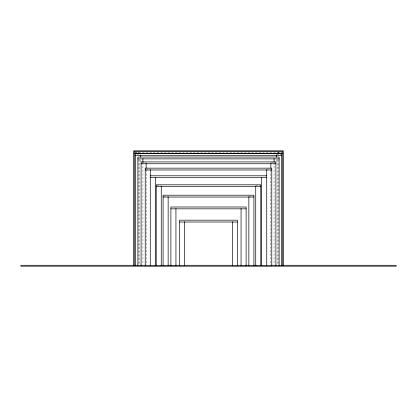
<?xml version="1.0" encoding="UTF-8"?>
<svg xmlns="http://www.w3.org/2000/svg" width="417" height="417" viewBox="0 0 417 417"><rect width="100%" height="100%" fill="white"/><g stroke="black" fill="none" stroke-linecap="round" stroke-linejoin="round"><path stroke-width="0.31" stroke-dasharray="2.08 1.56" d="M134.853 152.419L139.268 152.419M277.732 152.419L282.778 152.419M135.061 152.638L281.939 152.638M136.859 154.498L140.644 154.498M276.356 154.498L281.407 154.498M141.728 162.823L146.143 162.823M270.857 162.823L275.903 162.823M145.851 169.067L150.271 169.067M266.729 169.067L271.78 169.067M156.855 185.721L161.27 185.721M255.73 185.721L260.781 185.721M163.73 196.126L168.145 196.126M248.855 196.126L253.906 196.126M278.191 152.377L278.191 154.983M278.191 159.544L278.191 264.43M277.732 159.581L277.732 264.43M276.356 159.706L276.356 161.655M274.063 162.51L274.063 264.435M270.857 169.99L270.857 265.082M146.143 169.99L146.143 265.082M142.937 162.51L142.937 264.435M140.644 159.706L140.644 161.655M139.268 159.581L139.268 264.43M138.809 151.725L138.809 154.983M138.809 159.544L138.809 264.43"/><path stroke-width="0.63" d="M134.222 153.336L282.778 153.336M135.593 155.416L281.407 155.416M137.886 158.882L279.114 158.882M141.097 163.74L275.903 163.74M145.22 169.985L271.78 169.985M150.261 175.786L266.739 175.786M150.261 177.616L266.739 177.616M156.219 186.634L260.781 186.634M163.094 197.043L253.906 197.043M170.887 208.834L246.113 208.834M179.597 222.016L237.403 222.016M145.298 265.275L20.85 265.275L20.85 266.192L396.15 266.192L396.15 265.275L271.702 265.275M155.072 265.275L156.375 265.275M160.936 265.275L163.542 265.275M168.103 265.275L171.361 265.275M175.922 265.275L179.831 265.275M184.392 265.275L232.608 265.275M237.169 265.275L241.078 265.275M245.639 265.275L248.897 265.275M253.458 265.275L256.064 265.275M260.625 265.275L261.928 265.275M283.237 265.733L283.237 150.808L133.763 150.808L133.763 265.733M282.778 265.733L282.778 151.501L134.222 151.501L134.222 265.733M281.407 265.733L281.407 153.586L135.593 153.586L135.593 265.733M279.114 265.733L279.114 157.053L137.886 157.053L137.886 265.733M276.356 155.15L276.356 157.1M275.903 265.733L275.903 161.911L141.097 161.911L141.097 265.733M274.063 158.616L274.063 161.864M270.857 163.474L270.857 168.035M266.729 169.719L266.739 265.733M261.688 177.35L261.688 265.733L271.78 265.733L271.78 168.155L145.22 168.155L145.22 265.733L155.312 265.733L155.312 177.35M255.73 186.368L255.73 265.733L260.781 265.733L260.781 184.804L156.219 184.804L156.219 265.733L161.27 265.733L161.27 186.368M248.855 196.777L248.855 265.733L253.906 265.733L253.906 195.208L163.094 195.208L163.094 265.733L168.145 265.733L168.145 196.777M241.062 208.568L241.062 265.733L246.113 265.733L246.113 207.004L170.887 207.004L170.887 265.733L175.938 265.733L175.938 208.568M232.352 221.75L232.352 265.733L237.403 265.733L237.403 220.186L179.597 220.186L179.597 265.733L184.648 265.733L184.648 221.75M150.271 169.719L150.261 265.733M146.143 163.474L146.143 168.035M142.937 158.616L142.937 161.864M140.644 155.15L140.644 157.1"/></g></svg>
